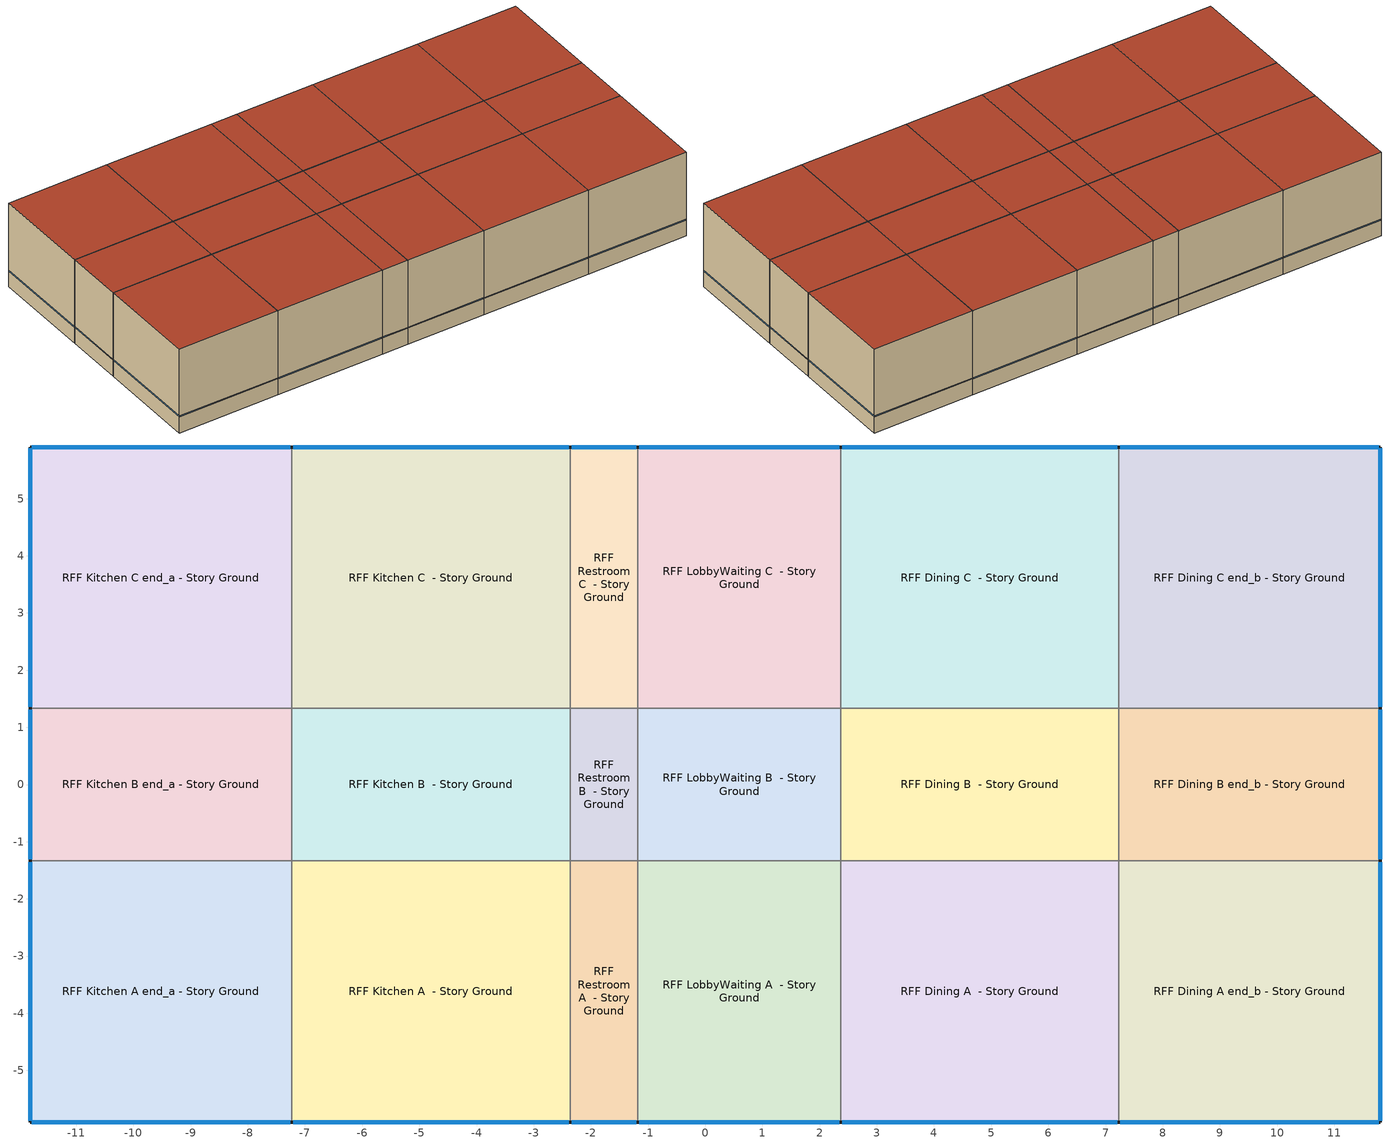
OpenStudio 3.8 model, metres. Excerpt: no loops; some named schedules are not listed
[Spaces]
RFF Kitchen A end_a - Story Ground
 floor ground (Foundation F 126 Perim 914 Area 209): -11.8,-5.9 -11.8,-1.33 -7.23,-1.33 -7.23,-5.9 z0
 wall outside: -11.8,-1.33 -11.8,-5.9 -7.23,-5.9 z0:3.96
 wall to RFF Kitchen B end_a - Story Ground: -7.23,-1.33 -11.8,-1.33 z0:3.96
 wall to RFF Kitchen A  - Story Ground: -7.23,-5.9 -7.23,-1.33 z0:3.96
 window (Window U-0.91 SHGC 0.53): -11.78,-5.9 -7.26,-5.9 / -11.8,-1.36 -11.8,-5.88 z0.76:0.8
 roof outside: -7.23,-5.9 -7.23,-1.33 -11.8,-1.33 -11.8,-5.9 z3.96
RFF Kitchen B end_a - Story Ground
 floor ground (Foundation F 126 Perim 266 Area 1217): -11.8,-1.33 -11.8,1.33 -7.23,1.33 -7.23,-1.33 z0
 wall outside: -11.8,1.33 -11.8,-1.33 z0:3.96
 wall to RFF Kitchen C end_a - Story Ground: -7.23,1.33 -11.8,1.33 z0:3.96
 wall to RFF Kitchen B  - Story Ground: -7.23,-1.33 -7.23,1.33 z0:3.96
 window (Window U-0.91 SHGC 0.53): -11.8,1.31 -11.8,-1.31 z0.76:0.8
 roof outside: -7.23,-1.33 -7.23,1.33 -11.8,1.33 -11.8,-1.33 z3.96
RFF Kitchen C end_a - Story Ground
 floor ground (Foundation F 126 Perim 914 Area 209): -11.8,1.33 -11.8,5.9 -7.23,5.9 -7.23,1.33 z0
 wall outside: -7.23,5.9 -11.8,5.9 -11.8,1.33 z0:3.96
 wall to RFF Kitchen C  - Story Ground: -7.23,1.33 -7.23,5.9 z0:3.96
 window (Window U-0.91 SHGC 0.53): -11.8,5.88 -11.8,1.36 / -7.26,5.9 -11.78,5.9 z0.76:0.8
 roof outside: -7.23,1.33 -7.23,5.9 -11.8,5.9 -11.8,1.33 z3.96
RFF Kitchen A  - Story Ground
 floor ground (Foundation F 126 Perim 487 Area 2228): -7.23,-5.9 -7.23,-1.33 -2.36,-1.33 -2.36,-5.9 z0
 wall outside: -7.23,-5.9 -2.36,-5.9 z0:3.96
 wall to RFF Kitchen B  - Story Ground: -2.36,-1.33 -7.23,-1.33 z0:3.96
 wall to RFF Restroom A  - Story Ground: -2.36,-5.9 -2.36,-1.33 z0:3.96
 window (Window U-0.91 SHGC 0.53): -7.21,-5.9 -2.39,-5.9 z0.76:0.8
 roof outside: -2.36,-5.9 -2.36,-1.33 -7.23,-1.33 -7.23,-5.9 z3.96
RFF Kitchen B  - Story Ground
 floor ground (Foundation F 126 Perim 0 Area 1297): -7.23,-1.33 -7.23,1.33 -2.36,1.33 -2.36,-1.33 z0
 wall to RFF Kitchen C  - Story Ground: -2.36,1.33 -7.23,1.33 z0:3.96
 wall to RFF Restroom B  - Story Ground: -2.36,-1.33 -2.36,1.33 z0:3.96
 roof outside: -2.36,-1.33 -2.36,1.33 -7.23,1.33 -7.23,-1.33 z3.96
RFF Kitchen C  - Story Ground
 floor ground (Foundation F 126 Perim 487 Area 2228): -7.23,1.33 -7.23,5.9 -2.36,5.9 -2.36,1.33 z0
 wall outside: -2.36,5.9 -7.23,5.9 z0:3.96
 wall to RFF Restroom C  - Story Ground: -2.36,1.33 -2.36,5.9 z0:3.96
 window (Window U-0.91 SHGC 0.53): -2.39,5.9 -7.21,5.9 z0.76:0.8
 roof outside: -2.36,1.33 -2.36,5.9 -7.23,5.9 -7.23,1.33 z3.96
RFF Restroom A  - Story Ground
 floor ground (Foundation F 126 Perim 118 Area 541): -2.36,-5.9 -2.36,-1.33 -1.18,-1.33 -1.18,-5.9 z0
 wall outside: -2.36,-5.9 -1.18,-5.9 z0:3.96
 wall to RFF Restroom B  - Story Ground: -1.18,-1.33 -2.36,-1.33 z0:3.96
 wall to RFF LobbyWaiting A  - Story Ground: -1.18,-5.9 -1.18,-1.33 z0:3.96
 window (Window U-0.91 SHGC 0.53): -2.33,-5.9 -1.2,-5.9 z0.76:0.8
 roof outside: -1.18,-5.9 -1.18,-1.33 -2.36,-1.33 -2.36,-5.9 z3.96
RFF Restroom B  - Story Ground
 floor ground (Foundation F 126 Perim 0 Area 315): -2.36,-1.33 -2.36,1.33 -1.18,1.33 -1.18,-1.33 z0
 wall to RFF Restroom C  - Story Ground: -1.18,1.33 -2.36,1.33 z0:3.96
 wall to RFF LobbyWaiting B  - Story Ground: -1.18,-1.33 -1.18,1.33 z0:3.96
 roof outside: -1.18,-1.33 -1.18,1.33 -2.36,1.33 -2.36,-1.33 z3.96
RFF Restroom C  - Story Ground
 floor ground (Foundation F 126 Perim 118 Area 541): -2.36,1.33 -2.36,5.9 -1.18,5.9 -1.18,1.33 z0
 wall outside: -1.18,5.9 -2.36,5.9 z0:3.96
 wall to RFF LobbyWaiting C  - Story Ground: -1.18,1.33 -1.18,5.9 z0:3.96
 window (Window U-0.91 SHGC 0.53): -1.2,5.9 -2.33,5.9 z0.76:0.8
 roof outside: -1.18,1.33 -1.18,5.9 -2.36,5.9 -2.36,1.33 z3.96
RFF LobbyWaiting A  - Story Ground
 floor ground (Foundation F 126 Perim 354 Area 162): -1.18,-5.9 -1.18,-1.33 2.37,-1.33 2.37,-5.9 z0
 wall outside: -1.18,-5.9 2.37,-5.9 z0:3.96
 wall to RFF LobbyWaiting B  - Story Ground: 2.37,-1.33 -1.18,-1.33 z0:3.96
 wall to RFF Dining A  - Story Ground: 2.37,-5.9 2.37,-1.33 z0:3.96
 window (Window U-0.91 SHGC 0.53): -1.15,-5.9 2.34,-5.9 z0.76:0.8
 roof outside: 2.37,-5.9 2.37,-1.33 -1.18,-1.33 -1.18,-5.9 z3.96
RFF LobbyWaiting B  - Story Ground
 floor ground (Foundation F 126 Perim 0 Area 943): -1.18,-1.33 -1.18,1.33 2.37,1.33 2.37,-1.33 z0
 wall to RFF LobbyWaiting C  - Story Ground: 2.37,1.33 -1.18,1.33 z0:3.96
 wall to RFF Dining B  - Story Ground: 2.37,-1.33 2.37,1.33 z0:3.96
 roof outside: 2.37,-1.33 2.37,1.33 -1.18,1.33 -1.18,-1.33 z3.96
RFF LobbyWaiting C  - Story Ground
 floor ground (Foundation F 126 Perim 354 Area 162): -1.18,1.33 -1.18,5.9 2.37,5.9 2.37,1.33 z0
 wall outside: 2.37,5.9 -1.18,5.9 z0:3.96
 wall to RFF Dining C  - Story Ground: 2.37,1.33 2.37,5.9 z0:3.96
 window (Window U-0.91 SHGC 0.53): 2.34,5.9 -1.15,5.9 z0.76:0.8
 roof outside: 2.37,1.33 2.37,5.9 -1.18,5.9 -1.18,1.33 z3.96
RFF Dining A  - Story Ground
 floor ground (Foundation F 126 Perim 487 Area 2225): 2.37,-5.9 2.37,-1.33 7.23,-1.33 7.23,-5.9 z0
 wall outside: 2.37,-5.9 7.23,-5.9 z0:3.96
 wall to RFF Dining B  - Story Ground: 7.23,-1.33 2.37,-1.33 z0:3.96
 wall to RFF Dining A end_b - Story Ground: 7.23,-5.9 7.23,-1.33 z0:3.96
 window (Window U-0.91 SHGC 0.53): 2.39,-5.9 7.21,-5.9 z0.76:0.8
 roof outside: 7.23,-5.9 7.23,-1.33 2.37,-1.33 2.37,-5.9 z3.96
RFF Dining B  - Story Ground
 floor ground (Foundation F 126 Perim 0 Area 1295): 2.37,-1.33 2.37,1.33 7.23,1.33 7.23,-1.33 z0
 wall to RFF Dining C  - Story Ground: 7.23,1.33 2.37,1.33 z0:3.96
 wall to RFF Dining B end_b - Story Ground: 7.23,-1.33 7.23,1.33 z0:3.96
 roof outside: 7.23,-1.33 7.23,1.33 2.37,1.33 2.37,-1.33 z3.96
RFF Dining C  - Story Ground
 floor ground (Foundation F 126 Perim 487 Area 2225): 2.37,1.33 2.37,5.9 7.23,5.9 7.23,1.33 z0
 wall outside: 7.23,5.9 2.37,5.9 z0:3.96
 wall to RFF Dining C end_b - Story Ground: 7.23,1.33 7.23,5.9 z0:3.96
 window (Window U-0.91 SHGC 0.53): 7.21,5.9 2.39,5.9 z0.76:0.8
 roof outside: 7.23,1.33 7.23,5.9 2.37,5.9 2.37,1.33 z3.96
RFF Dining A end_b - Story Ground
 floor ground (Foundation F 126 Perim 914 Area 209): 7.23,-5.9 7.23,-1.33 11.8,-1.33 11.8,-5.9 z0
 wall outside: 7.23,-5.9 11.8,-5.9 11.8,-1.33 z0:3.96
 wall to RFF Dining B end_b - Story Ground: 11.8,-1.33 7.23,-1.33 z0:3.96
 window (Window U-0.91 SHGC 0.53): 7.26,-5.9 11.78,-5.9 / 11.8,-5.88 11.8,-1.36 z0.76:0.8
 roof outside: 11.8,-5.9 11.8,-1.33 7.23,-1.33 7.23,-5.9 z3.96
RFF Dining B end_b - Story Ground
 floor ground (Foundation F 126 Perim 266 Area 1217): 7.23,-1.33 7.23,1.33 11.8,1.33 11.8,-1.33 z0
 wall outside: 11.8,-1.33 11.8,1.33 z0:3.96
 wall to RFF Dining C end_b - Story Ground: 11.8,1.33 7.23,1.33 z0:3.96
 window (Window U-0.91 SHGC 0.53): 11.8,-1.31 11.8,1.31 z0.76:0.8
 roof outside: 11.8,-1.33 11.8,1.33 7.23,1.33 7.23,-1.33 z3.96
RFF Dining C end_b - Story Ground
 floor ground (Foundation F 126 Perim 914 Area 209): 7.23,1.33 7.23,5.9 11.8,5.9 11.8,1.33 z0
 wall outside: 11.8,1.33 11.8,5.9 7.23,5.9 z0:3.96
 window (Window U-0.91 SHGC 0.53): 11.78,5.9 7.26,5.9 / 11.8,1.36 11.8,5.88 z0.76:0.8
 roof outside: 11.8,1.33 11.8,5.9 7.23,5.9 7.23,1.33 z3.96
[Site]
Fresno Air Terminal_CA_USA: Latitude {deg}=36.78; Longitude {deg}=-119.72; Time Zone {hr}=-8; Elevation {m}=100; Terrain=City
[Site:WaterMainsTemperature]
Calculation Method=Correlation; Annual Average Outdoor Air Temperature {C}=19.1625; Maximum Difference In Monthly Average Outdoor Air Temperatures {deltaC}=21.42
[SizingPeriod:DesignDay] Barometric Pressure {Pa}=100129; Rain Indicator=No; Snow Indicator=No; Day of Month=21; Daylight Saving Time Indicator=No; Humidity Condition Type=Wetbulb; Dry-Bulb Temperature Range Modifier Type=DefaultMultipliers
Name | Maximum Dry-Bulb Temperature {C} | Daily Dry-Bulb Temperature Range {deltaC} | Wind Speed {m/s} | Wind Direction {deg} | Month | Day Type | Wetbulb or DewPoint at Maximum Dry-Bulb {C} | Solar Model Indicator | ASHRAE Clear Sky Optical Depth for Beam Irradiance | ASHRAE Clear Sky Optical Depth for Diffuse Irradiance | Sky Clearness
Fresno Air Terminal Ann Clg .4% Condns DB=>MWB 1 | 39.7 | 16.4 | 3.7 | 300 | 7 | SummerDesignDay | 21.6 | ASHRAETau | 0.352 | 2.403
Fresno Air Terminal Ann Clg .4% Condns WB=>MDB 1 | 36.4 | 16.4 | 3.7 | 300 | 7 | SummerDesignDay | 23 | ASHRAETau | 0.352 | 2.403
Fresno Air Terminal Ann Htg 99.6% Condns DB 1 | -0.3 | 0 | 1.2 | 80 | 12 | WinterDesignDay | -0.3 | ASHRAEClearSky |  |  | 0
Fresno Air Terminal August .4% Condns DB=>MCWB 1 | 41.1 | 16.6 | 3.7 | 300 | 8 | SummerDesignDay | 22.3 | ASHRAETau | 0.376 | 2.367
[ClimateZones]
Climate Zone Institution Name 1=CEC; Climate Zone Document Name 1=California Climate Zone Descriptions; Climate Zone Document Year 1=1995; Climate Zone Value 1=13
[Building]
ComStock DEER Pre-1975|RFF: North Axis {deg}=180; Default Construction Set=ComStock DEER Pre-1975 - RFF - CEC T24-CEC13; Default Schedule Set=Building Default Schedule Set; Standards Building Type=RFF
[Site:GroundTemperature:FCfactorMethod]
January Ground Temperature {C}=18.6; February Ground Temperature {C}=10.7; March Ground Temperature {C}=7.7; April Ground Temperature {C}=7.9; May Ground Temperature {C}=10.4; June Ground Temperature {C}=13.5; July Ground Temperature {C}=14.8; August Ground Temperature {C}=21; September Ground Temperature {C}=25.8; October Ground Temperature {C}=29; November Ground Temperature {C}=27.7; December Ground Temperature {C}=24.9
[Construction:FfactorGroundFloor] F-Factor {W/m-K}=1.26344
Name | Area {m2} | PerimeterExposed {m}
Foundation F 126 Perim 914 Area 209 | 20.9032 | 9.144
Foundation F 126 Perim 487 Area 2225 | 22.2462 | 4.86574
Foundation F 126 Perim 0 Area 1295 | 12.947 | 0
Foundation F 126 Perim 266 Area 1217 | 12.1654 | 2.66085
Foundation F 126 Perim 0 Area 943 | 9.43052 | 0
Foundation F 126 Perim 487 Area 2228 | 22.2786 | 4.87283
Foundation F 126 Perim 0 Area 1297 | 12.9659 | 0
Foundation F 126 Perim 0 Area 315 | 3.1477 | 0
Foundation F 126 Perim 118 Area 541 | 5.40851 | 1.18296
Foundation F 126 Perim 354 Area 162 | 16.204 | 3.54417
[DefaultConstructionSet]
ComStock DEER Pre-1975 - RFF - CEC T24-CEC13: Default Exterior Surface Constructions=Default Surface Constructions 1; Default Interior Surface Constructions=Default Surface Constructions 2; Default Ground Contact Surface Constructions=Default Surface Constructions 3; Default Exterior SubSurface Constructions=Default Sub Surface Constructions 1; Default Interior SubSurface Constructions=Default Sub Surface Constructions 2; Interior Partition Construction=Typical Interior Partition
[DefaultSurfaceConstructions]
Name | Floor Construction | Wall Construction | Roof Ceiling Construction
Default Surface Constructions 1 | DEER Uncarpeted 6in Slab Floor | DEER Insulated Steel Framed Exterior Wall R-5.67 | DEER Wood Framed Roof R-14.18
Default Surface Constructions 2 | DEER Uncarpeted 4in Slab Floor | Typical Interior Wall | DEER Uncarpeted 4in Slab Floor
Default Surface Constructions 3 | DEER Carpeted 6in Slab Floor | Typical Uninsulated Basement Mass Wall
[Construction]
DEER Uncarpeted 6in Slab Floor: Typical Insulation R-1.73, 6 in. Normalweight Concrete Floor
DEER Wood Framed Roof R-14.18: Roof Membrane, Typical Insulation R-13.68, Metal Roof Surface
DEER Uncarpeted 4in Slab Floor: Typical Insulation R-4.17, 4 in. Normalweight Concrete Floor
Typical Interior Wall: G01 13mm gypsum board, G01 13mm gypsum board
DEER Carpeted 6in Slab Floor: 6 in. Normalweight Concrete Floor, Typical Carpet Pad
Typical Uninsulated Basement Mass Wall: 8 in. Concrete Block Basement Wall
DEER Metal Framed Window U-1.23 SHGC 0.82: Simple Glazing U-1.23 SHGC 0.82
DEER Metal Framed Window U-1.23 SHGC 0.82 1: Simple Glazing U-1.23 SHGC 0.82 1
Typical Uninsulated Swinging Door: Typical Insulation R-4.17
U 0.98 SHGC 0.68 Sgl Ref-B-H Clr 6mm: REF B CLEAR HI 6MM
Typical Insulated Metal Door: F08 Metal surface, Typical Insulation R-4.17
DEER Skylight U-0.85 SHGC 0.44: Simple Glazing U-1.23 SHGC 0.44
Typical Interior Window: Clear 3mm
Typical Interior Door; Typical Interior Partition: G05 25mm wood
DEER Insulated Steel Framed Exterior Wall R-5.67: 25mm Stucco, 5/8 in. Gypsum Board, Typical Insulation R-4.17, 5/8 in. Gypsum Board
InteriorFurnishings 1: Std Wood 6inch 1
Window U-0.91 SHGC 0.53: Simple Glazing Single - No LowE - Tinted/Reflective - Wood
[Material:NoMass] Roughness=Smooth; Thermal Absorptance=0.9; Solar Absorptance=0.7
Name | Thermal Resistance {m2-K/W} | Visible Absorptance
Typical Insulation R-1.73 | 0.305336 | 0.7
Typical Insulation R-13.68 | 2.40869 | 0.7
Typical Insulation R-4.17 | 0.734957 | 0.7
Typical Carpet Pad | 0.21648 | 0.8
[Material] Thermal Absorptance=0.9
Name | Roughness | Thickness {m} | Conductivity {W/m-K} | Density {kg/m3} | Specific Heat {J/kg-K} | Solar Absorptance | Visible Absorptance
6 in. Normalweight Concrete Floor | MediumRough | 0.1524 | 2.31 | 2322 | 832 | 0.7 | 0.7
Roof Membrane | VeryRough | 0.0095 | 0.16 | 1121.29 | 1460 | 0.7 | 0.7
Metal Roof Surface; F08 Metal surface | Smooth | 0.0008 | 45.28 | 7824 | 500 | 0.7 | 0.7
4 in. Normalweight Concrete Floor | MediumRough | 0.1016 | 2.31 | 2322 | 832 | 0.7 | 0.7
G01 13mm gypsum board | Smooth | 0.0127 | 0.160031 | 800.001 | 1090.73 | 0.7 | 0.5
8 in. Concrete Block Basement Wall | MediumRough | 0.2032 | 1.326 | 1842 | 912 | 0.7 | 0.7
G05 25mm wood | MediumSmooth | 0.0254 | 0.15 | 608 | 1630 | 0.5 | 0.5
25mm Stucco | Smooth | 0.0254 | 0.72 | 1856 | 840 | 0.7 | 0.7
5/8 in. Gypsum Board | MediumSmooth | 0.0159 | 0.16 | 800 | 1090 | 0.7 | 0.7
Std Wood 6inch 1 | MediumSmooth | 0.15 | 0.12 | 540 | 1210 | 0.7 | 0.7
[DefaultSubSurfaceConstructions]
Name | Fixed Window Construction | Operable Window Construction | Door Construction | Glass Door Construction | Overhead Door Construction | Skylight Construction | Tubular Daylight Dome Construction | Tubular Daylight Diffuser Construction
Default Sub Surface Constructions 1 | DEER Metal Framed Window U-1.23 SHGC 0.82 | DEER Metal Framed Window U-1.23 SHGC 0.82 1 | Typical Uninsulated Swinging Door | U 0.98 SHGC 0.68 Sgl Ref-B-H Clr 6mm | Typical Insulated Metal Door | DEER Skylight U-0.85 SHGC 0.44 | Typical Interior Window | Typical Interior Window
Default Sub Surface Constructions 2 | Typical Interior Window | Typical Interior Window | Typical Interior Door
[WindowMaterial:SimpleGlazingSystem]
Name | U-Factor {W/m2-K} | Solar Heat Gain Coefficient | Visible Transmittance
Simple Glazing U-1.23 SHGC 0.82; Simple Glazing U-1.23 SHGC 0.82 1 | 7 | 0.82 | 0.25
Simple Glazing U-1.23 SHGC 0.44 | 7 | 0.44 | 0.25
Simple Glazing Single - No LowE - Tinted/Reflective - Wood | 5.16722 | 0.525 | 0.436
[WindowMaterial:Glazing] Optical Data Type=SpectralAverage; Infrared Transmittance at Normal Incidence=0; Front Side Infrared Hemispherical Emissivity=0.84; Conductivity {W/m-K}=0.9; Dirt Correction Factor for Solar and Visible Transmittance=1; Solar Diffusing=No
Name | Thickness {m} | Solar Transmittance at Normal Incidence | Front Side Solar Reflectance at Normal Incidence | Back Side Solar Reflectance at Normal Incidence | Visible Transmittance at Normal Incidence | Front Side Visible Reflectance at Normal Incidence | Back Side Visible Reflectance at Normal Incidence | Back Side Infrared Hemispherical Emissivity
REF B CLEAR HI 6MM | 0.006 | 0.24 | 0.16 | 0.32 | 0.3 | 0.16 | 0.29 | 0.6
Clear 3mm | 0.003 | 0.837 | 0.075 | 0.075 | 0.898 | 0.081 | 0.081 | 0.84
[SpaceType] Standards Building Type=RFF
Name | Default Schedule Set | Design Specification Outdoor Air Object | Standards Space Type
RFF Restroom - ComStock DEER Pre-1975 | RFF Restroom Schedule Set | RFF Restroom Ventilation | Restroom
RFF LobbyWaiting - ComStock DEER Pre-1975 | RFF LobbyWaiting Schedule Set | RFF LobbyWaiting Ventilation | LobbyWaiting
RFF Dining - ComStock DEER Pre-1975 | RFF Dining Schedule Set | RFF Dining Ventilation | Dining
RFF Kitchen - ComStock DEER Pre-1975 | RFF Kitchen Schedule Set | RFF Kitchen Ventilation | Kitchen
[BuildingStory]
Story Ground: Nominal Z Coordinate {m}=0; Nominal Floor to Floor Height {m}=3.9624
[Space] Building Story=Story Ground
Name | Space Type | Thermal Zone
RFF Kitchen A end_a - Story Ground | RFF Kitchen - ComStock DEER Pre-1975 | Zone RFF Kitchen A end_a - Story Ground
RFF Kitchen B end_a - Story Ground | RFF Kitchen - ComStock DEER Pre-1975 | Zone RFF Kitchen B end_a - Story Ground
RFF Kitchen C end_a - Story Ground | RFF Kitchen - ComStock DEER Pre-1975 | Zone RFF Kitchen C end_a - Story Ground
RFF Kitchen A  - Story Ground | RFF Kitchen - ComStock DEER Pre-1975 | Zone RFF Kitchen A  - Story Ground
RFF Kitchen B  - Story Ground | RFF Kitchen - ComStock DEER Pre-1975 | Zone RFF Kitchen B  - Story Ground
RFF Kitchen C  - Story Ground | RFF Kitchen - ComStock DEER Pre-1975 | Zone RFF Kitchen C  - Story Ground
RFF Restroom A  - Story Ground | RFF Restroom - ComStock DEER Pre-1975 | Zone RFF Restroom A  - Story Ground
RFF Restroom B  - Story Ground | RFF Restroom - ComStock DEER Pre-1975 | Zone RFF Restroom B  - Story Ground
RFF Restroom C  - Story Ground | RFF Restroom - ComStock DEER Pre-1975 | Zone RFF Restroom C  - Story Ground
RFF LobbyWaiting A  - Story Ground | RFF LobbyWaiting - ComStock DEER Pre-1975 | Zone RFF LobbyWaiting A  - Story Ground
RFF LobbyWaiting B  - Story Ground | RFF LobbyWaiting - ComStock DEER Pre-1975 | Zone RFF LobbyWaiting B  - Story Ground
RFF LobbyWaiting C  - Story Ground | RFF LobbyWaiting - ComStock DEER Pre-1975 | Zone RFF LobbyWaiting C  - Story Ground
RFF Dining A  - Story Ground | RFF Dining - ComStock DEER Pre-1975 | Zone RFF Dining A  - Story Ground
RFF Dining B  - Story Ground | RFF Dining - ComStock DEER Pre-1975 | Zone RFF Dining B  - Story Ground
RFF Dining C  - Story Ground | RFF Dining - ComStock DEER Pre-1975 | Zone RFF Dining C  - Story Ground
RFF Dining A end_b - Story Ground | RFF Dining - ComStock DEER Pre-1975 | Zone RFF Dining A end_b - Story Ground
RFF Dining B end_b - Story Ground | RFF Dining - ComStock DEER Pre-1975 | Zone RFF Dining B end_b - Story Ground
RFF Dining C end_b - Story Ground | RFF Dining - ComStock DEER Pre-1975 | Zone RFF Dining C end_b - Story Ground
[ThermalZone] Multiplier=1; Use Ideal Air Loads=No
Name | Thermostat
Zone RFF Kitchen A end_a - Story Ground | RFF Kitchen - ComStock DEER Pre-1975 Thermostat 1
Zone RFF Kitchen B end_a - Story Ground | RFF Kitchen - ComStock DEER Pre-1975 Thermostat 3
Zone RFF Kitchen C end_a - Story Ground | RFF Kitchen - ComStock DEER Pre-1975 Thermostat 5
Zone RFF Kitchen A  - Story Ground | RFF Kitchen - ComStock DEER Pre-1975 Thermostat
Zone RFF Kitchen B  - Story Ground | RFF Kitchen - ComStock DEER Pre-1975 Thermostat 2
Zone RFF Kitchen C  - Story Ground | RFF Kitchen - ComStock DEER Pre-1975 Thermostat 4
Zone RFF Restroom A  - Story Ground | RFF Restroom - ComStock DEER Pre-1975 Thermostat
Zone RFF Restroom B  - Story Ground | RFF Restroom - ComStock DEER Pre-1975 Thermostat 1
Zone RFF Restroom C  - Story Ground | RFF Restroom - ComStock DEER Pre-1975 Thermostat 2
Zone RFF LobbyWaiting A  - Story Ground | RFF LobbyWaiting - ComStock DEER Pre-1975 Thermostat
Zone RFF LobbyWaiting B  - Story Ground | RFF LobbyWaiting - ComStock DEER Pre-1975 Thermostat 1
Zone RFF LobbyWaiting C  - Story Ground | RFF LobbyWaiting - ComStock DEER Pre-1975 Thermostat 2
Zone RFF Dining A  - Story Ground | RFF Dining - ComStock DEER Pre-1975 Thermostat
Zone RFF Dining B  - Story Ground | RFF Dining - ComStock DEER Pre-1975 Thermostat 2
Zone RFF Dining C  - Story Ground | RFF Dining - ComStock DEER Pre-1975 Thermostat 4
Zone RFF Dining A end_b - Story Ground | RFF Dining - ComStock DEER Pre-1975 Thermostat 1
Zone RFF Dining B end_b - Story Ground | RFF Dining - ComStock DEER Pre-1975 Thermostat 3
Zone RFF Dining C end_b - Story Ground | RFF Dining - ComStock DEER Pre-1975 Thermostat 5
[People:Definition] Number of People Calculation Method=People/Area; Fraction Radiant=0.3
Name | People per Space Floor Area {person/m2}
RFF Dining People Definition | 0.477918
RFF Kitchen People Definition | 0.0355209
RFF LobbyWaiting People Definition | 0.0721182
RFF Restroom People Definition | 0.204514
[People] Work Efficiency Schedule=Work Efficiency Schedule; Clothing Insulation Schedule=Clothing Schedule; Air Velocity Schedule=Air Velocity Schedule; Multiplier=1
Name | People Definition | Space or SpaceType
RFF Dining People | RFF Dining People Definition | RFF Dining - ComStock DEER Pre-1975
RFF Kitchen People | RFF Kitchen People Definition | RFF Kitchen - ComStock DEER Pre-1975
RFF LobbyWaiting People | RFF LobbyWaiting People Definition | RFF LobbyWaiting - ComStock DEER Pre-1975
RFF Restroom People | RFF Restroom People Definition | RFF Restroom - ComStock DEER Pre-1975
[Lights:Definition] Design Level Calculation Method=Watts/Area; Fraction Visible=0.2; Return Air Fraction=0
Name | Watts per Space Floor Area {W/m2} | Fraction Radiant
RFF Kitchen - ComStock DEER Pre-1975 General Lights Definition | 7.18292 | 0.31
RFF Kitchen - ComStock DEER Pre-1975 Task Lights Definition | 8.69031 | 0.125
RFF Dining - ComStock DEER Pre-1975 General Lights Definition | 1.90286 | 0.31
RFF Dining - ComStock DEER Pre-1975 Task Lights Definition | 2.61484 | 0.125
RFF Dining - ComStock DEER Pre-1975 Wall Wash Lights Definition | 3.8133 | 0.125
RFF LobbyWaiting - ComStock DEER Pre-1975 General Lights Definition | 1.92838 | 0.31
RFF LobbyWaiting - ComStock DEER Pre-1975 Task Lights Definition | 1.01438 | 0.125
RFF LobbyWaiting - ComStock DEER Pre-1975 Wall Wash Lights Definition | 1.81461 | 0.125
RFF Restroom - ComStock DEER Pre-1975 General Lights Definition | 3.33071 | 0.31
RFF Restroom - ComStock DEER Pre-1975 Wall Wash Lights Definition | 2.07725 | 0.125
[ElectricEquipment:Definition] Fraction Latent=0
Name | Design Level Calculation Method | Watts per Space Floor Area {W/m2} | Fraction Radiant | Fraction Lost | Design Level {W}
RFF Dining Elec Equip Definition; RFF LobbyWaiting Elec Equip Definition | Watts/Area | 5.38196 | 0.5 | 0
misc_electric_kitchen_equipment_definition | Watts/Area | 31.1533 | 0.57 | 0.43
RFF Restroom Elec Equip Definition | Watts/Area | 2.15278 | 0.5 | 0
electric_griddle_equipment_definition_bldg_quantity=1.0 | EquipmentLevel |  | 0.39 | 0.41 | 17116
electric_fryer_equipment_definition_bldg_quantity=10.0 | EquipmentLevel |  | 0.36 | 0.44 | 140090
electric_steamer_equipment_definition_bldg_quantity=1.0 | EquipmentLevel |  | 0.1 | 0.7 | 26964
[ElectricEquipment]
Name | Electric Equipment Definition | Space or SpaceType | Schedule | Multiplier
RFF Dining Elec Equip | RFF Dining Elec Equip Definition | RFF Dining - ComStock DEER Pre-1975 | D_RFF_Din_Misc_Yr BPR Adjusted
misc_electric_kitchen_equipment | misc_electric_kitchen_equipment_definition | RFF Kitchen - ComStock DEER Pre-1975 | D_RFF_Ktchn_Misc_Yr BPR Adjusted
RFF LobbyWaiting Elec Equip | RFF LobbyWaiting Elec Equip Definition | RFF LobbyWaiting - ComStock DEER Pre-1975 | D_RFF_Din_Misc_Yr BPR Adjusted
RFF Restroom Elec Equip | RFF Restroom Elec Equip Definition | RFF Restroom - ComStock DEER Pre-1975 | D_RFF_Din_Misc_Yr BPR Adjusted
electric_griddle_equipment_bldg_quantity=1.0 | electric_griddle_equipment_definition_bldg_quantity=1.0 | RFF Kitchen - ComStock DEER Pre-1975 | D_RFF_Ktchn_Cook_Yr | 0.166667
electric_fryer_equipment_bldg_quantity=10.0 | electric_fryer_equipment_definition_bldg_quantity=10.0 | RFF Kitchen - ComStock DEER Pre-1975 | D_RFF_Ktchn_Cook_Yr | 0.166667
electric_steamer_equipment_bldg_quantity=1.0 | electric_steamer_equipment_definition_bldg_quantity=1.0 | RFF Kitchen - ComStock DEER Pre-1975 | D_RFF_Ktchn_Cook_Yr | 0.166667
[DesignSpecification:OutdoorAir] Outdoor Air Method=Maximum; Outdoor Air Flow per Person {m3/s-person}=0.00707921; Outdoor Air Flow per Floor Area {m3/s-m2}=0.000762
RFF Dining Ventilation; RFF Kitchen Ventilation; RFF LobbyWaiting Ventilation; RFF Restroom Ventilation
[DefaultScheduleSet]
Name | Number of People Schedule | People Activity Level Schedule | Lighting Schedule | Electric Equipment Schedule | Infiltration Schedule | Gas Equipment Schedule | Hours of Operation Schedule
RFF Dining Schedule Set | D_RFF_Din_Occup_Yr | DEER Activity 161W/person | D17_RFF_Din_LF_Yr | D_RFF_Din_Misc_Yr | D_RFF_All_C_Inf_Yr
RFF Kitchen Schedule Set | D_RFF_Ktchn_Occup_Yr | DEER Activity 220W/person | D17_RFF_Ktchn_LF_Yr | D_RFF_Ktchn_Misc_Yr | D_RFF_All_C_Inf_Yr | D_RFF_Ktchn_Cook_Yr
RFF LobbyWaiting Schedule Set | D_RFF_Din_Occup_Yr | DEER Activity 147W/person | D17_RFF_LobWt_LF_Yr | D_RFF_Din_Misc_Yr | D_RFF_All_C_Inf_Yr
RFF Restroom Schedule Set | D_RFF_Din_Occup_Yr | DEER Activity 147W/person | D17_RFF_Restrm_LF_Yr | D_RFF_Din_Misc_Yr | D_RFF_All_C_Inf_Yr
Building Default Schedule Set |  |  |  |  |  |  | Building Hours of Operation NonResidential
[Exterior:Lights:Definition]
Name | Design Level {W}
Parking Areas and Drives Def (W/ft^2) | 0.0364913
Building Facades Def (W/ft^2) | 0.15
Main Entries Def (W/ft) | 30
Other Doors Def (W/ft) | 20
Drive Through Windows Def (W/ft^2) | 400
[Exterior:Lights] Schedule=Always On Discrete; Control Option=AstronomicalClock
Name | Exterior Lights Definition | Multiplier
Parking Areas and Drives | Parking Areas and Drives Def (W/ft^2) | 12150
Building Facades | Building Facades Def (W/ft^2) | 3020.93
Main Entries | Main Entries Def (W/ft) | 8
Other Doors | Other Doors Def (W/ft) | 1.2
Drive Through Windows | Drive Through Windows Def (W/ft^2) | 1.2
[ThermostatSetpoint:DualSetpoint] Heating Setpoint Temperature Schedule=D_RFF_All_HTemp_Yr; Cooling Setpoint Temperature Schedule=D_RFF_All_CTemp_Yr
RFF Dining - ComStock DEER Pre-1975 Thermostat; RFF Dining - ComStock DEER Pre-1975 Thermostat 1; RFF Dining - ComStock DEER Pre-1975 Thermostat 2; RFF Dining - ComStock DEER Pre-1975 Thermostat 3; RFF Dining - ComStock DEER Pre-1975 Thermostat 4; RFF Dining - ComStock DEER Pre-1975 Thermostat 5; RFF Kitchen - ComStock DEER Pre-1975 Thermostat; RFF Kitchen - ComStock DEER Pre-1975 Thermostat 1; RFF Kitchen - ComStock DEER Pre-1975 Thermostat 2; RFF Kitchen - ComStock DEER Pre-1975 Thermostat 3; RFF Kitchen - ComStock DEER Pre-1975 Thermostat 4; RFF Kitchen - ComStock DEER Pre-1975 Thermostat 5; RFF LobbyWaiting - ComStock DEER Pre-1975 Thermostat; RFF LobbyWaiting - ComStock DEER Pre-1975 Thermostat 1; RFF LobbyWaiting - ComStock DEER Pre-1975 Thermostat 2; RFF Restroom - ComStock DEER Pre-1975 Thermostat; RFF Restroom - ComStock DEER Pre-1975 Thermostat 1; RFF Restroom - ComStock DEER Pre-1975 Thermostat 2
[InternalMass:Definition]
Internal Mass Definition 2: Construction=InteriorFurnishings 1; Design Level Calculation Method=SurfaceArea/Area; Surface Area per Space Floor Area=2
[InternalMass] Internal Mass Definition=Internal Mass Definition 2; Multiplier=1
Name | Space or SpaceType
RFF Dining C end_b - Story Ground Mass | RFF Dining C end_b - Story Ground
RFF Dining A end_b - Story Ground Mass | RFF Dining A end_b - Story Ground
RFF Dining C  - Story Ground Mass | RFF Dining C  - Story Ground
RFF Dining B  - Story Ground Mass | RFF Dining B  - Story Ground
RFF Kitchen B end_a - Story Ground Mass | RFF Kitchen B end_a - Story Ground
RFF Kitchen C end_a - Story Ground Mass | RFF Kitchen C end_a - Story Ground
RFF LobbyWaiting B  - Story Ground Mass | RFF LobbyWaiting B  - Story Ground
RFF Kitchen A  - Story Ground Mass | RFF Kitchen A  - Story Ground
RFF Kitchen B  - Story Ground Mass | RFF Kitchen B  - Story Ground
RFF Kitchen C  - Story Ground Mass | RFF Kitchen C  - Story Ground
RFF Dining A  - Story Ground Mass | RFF Dining A  - Story Ground
RFF Restroom B  - Story Ground Mass | RFF Restroom B  - Story Ground
RFF Dining B end_b - Story Ground Mass | RFF Dining B end_b - Story Ground
RFF Restroom C  - Story Ground Mass | RFF Restroom C  - Story Ground
RFF LobbyWaiting A  - Story Ground Mass | RFF LobbyWaiting A  - Story Ground
RFF Kitchen A end_a - Story Ground Mass | RFF Kitchen A end_a - Story Ground
RFF Restroom A  - Story Ground Mass | RFF Restroom A  - Story Ground
RFF LobbyWaiting C  - Story Ground Mass | RFF LobbyWaiting C  - Story Ground
[Lights] Fraction Replaceable=1
Name | Lights Definition | Space or SpaceType | Schedule
RFF Kitchen - ComStock DEER Pre-1975 General Lighting | RFF Kitchen - ComStock DEER Pre-1975 General Lights Definition | RFF Kitchen - ComStock DEER Pre-1975 | D17_RFF_Ktchn_LF_Yr BPR Adjusted
RFF Kitchen - ComStock DEER Pre-1975 Task Lighting | RFF Kitchen - ComStock DEER Pre-1975 Task Lights Definition | RFF Kitchen - ComStock DEER Pre-1975 | D17_RFF_Ktchn_LF_Yr BPR Adjusted
RFF Dining - ComStock DEER Pre-1975 General Lighting | RFF Dining - ComStock DEER Pre-1975 General Lights Definition | RFF Dining - ComStock DEER Pre-1975 | D17_RFF_Din_LF_Yr BPR Adjusted
RFF Dining - ComStock DEER Pre-1975 Task Lighting | RFF Dining - ComStock DEER Pre-1975 Task Lights Definition | RFF Dining - ComStock DEER Pre-1975 | D17_RFF_Din_LF_Yr BPR Adjusted
RFF Dining - ComStock DEER Pre-1975 Wall Wash Lighting | RFF Dining - ComStock DEER Pre-1975 Wall Wash Lights Definition | RFF Dining - ComStock DEER Pre-1975 | D17_RFF_Din_LF_Yr BPR Adjusted
RFF LobbyWaiting - ComStock DEER Pre-1975 General Lighting | RFF LobbyWaiting - ComStock DEER Pre-1975 General Lights Definition | RFF LobbyWaiting - ComStock DEER Pre-1975 | D17_RFF_LobWt_LF_Yr BPR Adjusted
RFF LobbyWaiting - ComStock DEER Pre-1975 Task Lighting | RFF LobbyWaiting - ComStock DEER Pre-1975 Task Lights Definition | RFF LobbyWaiting - ComStock DEER Pre-1975 | D17_RFF_LobWt_LF_Yr BPR Adjusted
RFF LobbyWaiting - ComStock DEER Pre-1975 Wall Wash Lighting | RFF LobbyWaiting - ComStock DEER Pre-1975 Wall Wash Lights Definition | RFF LobbyWaiting - ComStock DEER Pre-1975 | D17_RFF_LobWt_LF_Yr BPR Adjusted
RFF Restroom - ComStock DEER Pre-1975 General Lighting | RFF Restroom - ComStock DEER Pre-1975 General Lights Definition | RFF Restroom - ComStock DEER Pre-1975 | D17_RFF_Restrm_LF_Yr BPR Adjusted
RFF Restroom - ComStock DEER Pre-1975 Wall Wash Lighting | RFF Restroom - ComStock DEER Pre-1975 Wall Wash Lights Definition | RFF Restroom - ComStock DEER Pre-1975 | D17_RFF_Restrm_LF_Yr BPR Adjusted
[SpaceInfiltration:DesignFlowRate] Design Flow Rate Calculation Method=Flow/ExteriorArea; Flow per Exterior Surface Area {m3/s-m2}=0.00185977; Velocity Term Coefficient=0
Name | Space or SpaceType | Schedule | Constant Term Coefficient | Temperature Term Coefficient | Velocity Squared Term Coefficient
RFF Dining C end_b - Story Ground HVAC On Infiltration | RFF Dining C end_b - Story Ground | Infiltration HVAC On Schedule | 0.0037 | 0.005 | 0.046
RFF Dining C end_b - Story Ground HVAC Off Infiltration | RFF Dining C end_b - Story Ground | Infiltration HVAC Off Schedule | 0 | 0.0097 | 0.0596
RFF Dining A end_b - Story Ground HVAC On Infiltration | RFF Dining A end_b - Story Ground | Infiltration HVAC On Schedule | 0.0037 | 0.005 | 0.046
RFF Dining A end_b - Story Ground HVAC Off Infiltration | RFF Dining A end_b - Story Ground | Infiltration HVAC Off Schedule | 0 | 0.0097 | 0.0596
RFF Dining C  - Story Ground HVAC On Infiltration | RFF Dining C  - Story Ground | Infiltration HVAC On Schedule | 0.0037 | 0.005 | 0.046
RFF Dining C  - Story Ground HVAC Off Infiltration | RFF Dining C  - Story Ground | Infiltration HVAC Off Schedule | 0 | 0.0097 | 0.0596
RFF Dining B  - Story Ground HVAC On Infiltration | RFF Dining B  - Story Ground | Infiltration HVAC On Schedule | 0.0037 | 0.005 | 0.046
RFF Dining B  - Story Ground HVAC Off Infiltration | RFF Dining B  - Story Ground | Infiltration HVAC Off Schedule | 0 | 0.0097 | 0.0596
RFF Kitchen B end_a - Story Ground HVAC On Infiltration | RFF Kitchen B end_a - Story Ground | Infiltration HVAC On Schedule | 0.0037 | 0.005 | 0.046
RFF Kitchen B end_a - Story Ground HVAC Off Infiltration | RFF Kitchen B end_a - Story Ground | Infiltration HVAC Off Schedule | 0 | 0.0097 | 0.0596
RFF Kitchen C end_a - Story Ground HVAC On Infiltration | RFF Kitchen C end_a - Story Ground | Infiltration HVAC On Schedule | 0.0037 | 0.005 | 0.046
RFF Kitchen C end_a - Story Ground HVAC Off Infiltration | RFF Kitchen C end_a - Story Ground | Infiltration HVAC Off Schedule | 0 | 0.0097 | 0.0596
RFF LobbyWaiting B  - Story Ground HVAC On Infiltration | RFF LobbyWaiting B  - Story Ground | Infiltration HVAC On Schedule | 0.0037 | 0.005 | 0.046
RFF LobbyWaiting B  - Story Ground HVAC Off Infiltration | RFF LobbyWaiting B  - Story Ground | Infiltration HVAC Off Schedule | 0 | 0.0097 | 0.0596
RFF Kitchen A  - Story Ground HVAC On Infiltration | RFF Kitchen A  - Story Ground | Infiltration HVAC On Schedule | 0.0037 | 0.005 | 0.046
RFF Kitchen A  - Story Ground HVAC Off Infiltration | RFF Kitchen A  - Story Ground | Infiltration HVAC Off Schedule | 0 | 0.0097 | 0.0596
RFF Kitchen B  - Story Ground HVAC On Infiltration | RFF Kitchen B  - Story Ground | Infiltration HVAC On Schedule | 0.0037 | 0.005 | 0.046
RFF Kitchen B  - Story Ground HVAC Off Infiltration | RFF Kitchen B  - Story Ground | Infiltration HVAC Off Schedule | 0 | 0.0097 | 0.0596
RFF Kitchen C  - Story Ground HVAC On Infiltration | RFF Kitchen C  - Story Ground | Infiltration HVAC On Schedule | 0.0037 | 0.005 | 0.046
RFF Kitchen C  - Story Ground HVAC Off Infiltration | RFF Kitchen C  - Story Ground | Infiltration HVAC Off Schedule | 0 | 0.0097 | 0.0596
RFF Dining A  - Story Ground HVAC On Infiltration | RFF Dining A  - Story Ground | Infiltration HVAC On Schedule | 0.0037 | 0.005 | 0.046
RFF Dining A  - Story Ground HVAC Off Infiltration | RFF Dining A  - Story Ground | Infiltration HVAC Off Schedule | 0 | 0.0097 | 0.0596
RFF Restroom B  - Story Ground HVAC On Infiltration | RFF Restroom B  - Story Ground | Infiltration HVAC On Schedule | 0.0037 | 0.005 | 0.046
RFF Restroom B  - Story Ground HVAC Off Infiltration | RFF Restroom B  - Story Ground | Infiltration HVAC Off Schedule | 0 | 0.0097 | 0.0596
RFF Dining B end_b - Story Ground HVAC On Infiltration | RFF Dining B end_b - Story Ground | Infiltration HVAC On Schedule | 0.0037 | 0.005 | 0.046
RFF Dining B end_b - Story Ground HVAC Off Infiltration | RFF Dining B end_b - Story Ground | Infiltration HVAC Off Schedule | 0 | 0.0097 | 0.0596
RFF Restroom C  - Story Ground HVAC On Infiltration | RFF Restroom C  - Story Ground | Infiltration HVAC On Schedule | 0.0037 | 0.005 | 0.046
RFF Restroom C  - Story Ground HVAC Off Infiltration | RFF Restroom C  - Story Ground | Infiltration HVAC Off Schedule | 0 | 0.0097 | 0.0596
RFF LobbyWaiting A  - Story Ground HVAC On Infiltration | RFF LobbyWaiting A  - Story Ground | Infiltration HVAC On Schedule | 0.0037 | 0.005 | 0.046
RFF LobbyWaiting A  - Story Ground HVAC Off Infiltration | RFF LobbyWaiting A  - Story Ground | Infiltration HVAC Off Schedule | 0 | 0.0097 | 0.0596
RFF Kitchen A end_a - Story Ground HVAC On Infiltration | RFF Kitchen A end_a - Story Ground | Infiltration HVAC On Schedule | 0.0037 | 0.005 | 0.046
RFF Kitchen A end_a - Story Ground HVAC Off Infiltration | RFF Kitchen A end_a - Story Ground | Infiltration HVAC Off Schedule | 0 | 0.0097 | 0.0596
RFF Restroom A  - Story Ground HVAC On Infiltration | RFF Restroom A  - Story Ground | Infiltration HVAC On Schedule | 0.0037 | 0.005 | 0.046
RFF Restroom A  - Story Ground HVAC Off Infiltration | RFF Restroom A  - Story Ground | Infiltration HVAC Off Schedule | 0 | 0.0097 | 0.0596
RFF LobbyWaiting C  - Story Ground HVAC On Infiltration | RFF LobbyWaiting C  - Story Ground | Infiltration HVAC On Schedule | 0.0037 | 0.005 | 0.046
RFF LobbyWaiting C  - Story Ground HVAC Off Infiltration | RFF LobbyWaiting C  - Story Ground | Infiltration HVAC Off Schedule | 0 | 0.0097 | 0.0596
[GasEquipment:Definition]
gas_oven_equipment_definition_bldg_quantity=1.0: Design Level Calculation Method=EquipmentLevel; Design Level {W}=12896; Fraction Latent=0.1; Fraction Radiant=0.08; Fraction Lost=0.72
[GasEquipment]
gas_oven_equipment_bldg_quantity=1.0: Gas Equipment Definition=gas_oven_equipment_definition_bldg_quantity=1.0; Space or SpaceType=RFF Kitchen - ComStock DEER Pre-1975; Schedule=D_RFF_Ktchn_Cook_Yr; Multiplier=0.166667
[Schedule:Ruleset]
Name | Default Day Schedule | Summer Design Day Schedule | Winter Design Day Schedule
Clothing Schedule | Clothing Schedule Default Winter Clothes
Air Velocity Schedule | Air Velocity Schedule Default
Work Efficiency Schedule | Work Efficiency Schedule Default
D_RFF_Din_Occup_Yr | D_RFF_Din_Occup_Yr Default | D_RFF_Din_Occup_Yr Summer Design Day | D_RFF_Din_Occup_Yr Winter Design Day
DEER Activity 161W/person | DEER Activity 161W/person Default | DEER Activity 161W/person Summer Design Day | DEER Activity 161W/person Winter Design Day
D17_RFF_Din_LF_Yr | D17_RFF_Din_LF_Yr Default | D17_RFF_Din_LF_Yr Summer Design Day | D17_RFF_Din_LF_Yr Winter Design Day
D_RFF_Din_Misc_Yr | D_RFF_Din_Misc_Yr Default | D_RFF_Din_Misc_Yr Summer Design Day | D_RFF_Din_Misc_Yr Winter Design Day
D_RFF_All_C_Inf_Yr | D_RFF_All_C_Inf_Yr Default | D_RFF_All_C_Inf_Yr Summer Design Day | D_RFF_All_C_Inf_Yr Winter Design Day
D_RFF_Ktchn_Occup_Yr | D_RFF_Ktchn_Occup_Yr Default | D_RFF_Ktchn_Occup_Yr Summer Design Day | D_RFF_Ktchn_Occup_Yr Winter Design Day
DEER Activity 220W/person | DEER Activity 220W/person Default | DEER Activity 220W/person Summer Design Day | DEER Activity 220W/person Winter Design Day
D17_RFF_Ktchn_LF_Yr | D17_RFF_Ktchn_LF_Yr Default | D17_RFF_Ktchn_LF_Yr Summer Design Day | D17_RFF_Ktchn_LF_Yr Winter Design Day
D_RFF_Ktchn_Misc_Yr | D_RFF_Ktchn_Misc_Yr Default | D_RFF_Ktchn_Misc_Yr Summer Design Day | D_RFF_Ktchn_Misc_Yr Winter Design Day
D_RFF_Ktchn_Cook_Yr | D_RFF_Ktchn_Cook_Yr Default | D_RFF_Ktchn_Cook_Yr Summer Design Day | D_RFF_Ktchn_Cook_Yr Winter Design Day
DEER Activity 147W/person | DEER Activity 147W/person Default | DEER Activity 147W/person Summer Design Day | DEER Activity 147W/person Winter Design Day
D17_RFF_LobWt_LF_Yr | D17_RFF_LobWt_LF_Yr Default | D17_RFF_LobWt_LF_Yr Summer Design Day | D17_RFF_LobWt_LF_Yr Winter Design Day
D17_RFF_Restrm_LF_Yr | D17_RFF_Restrm_LF_Yr Default | D17_RFF_Restrm_LF_Yr Summer Design Day | D17_RFF_Restrm_LF_Yr Winter Design Day
D_RFF_All_HTemp_Yr | D_RFF_All_HTemp_Yr Default | Schedule Day 5 | Schedule Day 6
D_RFF_All_CTemp_Yr | D_RFF_All_CTemp_Yr Default | Schedule Day 2 | Schedule Day 3
Building Hours of Operation NonResidential | Building Hours of Operation NonResidential Default | Building Hours of Operation NonResidential Summer Design Day | Building Hours of Operation NonResidential Winter Design Day
D17_RFF_Ktchn_LF_Yr BPR Adjusted | D17_RFF_Ktchn_LF_Yr Default 1 | D17_RFF_Ktchn_LF_Yr Summer Design Day 1 | D17_RFF_Ktchn_LF_Yr Winter Design Day 1
D17_RFF_Din_LF_Yr BPR Adjusted | D17_RFF_Din_LF_Yr Default 1 | D17_RFF_Din_LF_Yr Summer Design Day 1 | D17_RFF_Din_LF_Yr Winter Design Day 1
D17_RFF_LobWt_LF_Yr BPR Adjusted | D17_RFF_LobWt_LF_Yr Default 1 | D17_RFF_LobWt_LF_Yr Summer Design Day 1 | D17_RFF_LobWt_LF_Yr Winter Design Day 1
D17_RFF_Restrm_LF_Yr BPR Adjusted | D17_RFF_Restrm_LF_Yr Default 1 | D17_RFF_Restrm_LF_Yr Summer Design Day 1 | D17_RFF_Restrm_LF_Yr Winter Design Day 1
D_RFF_Ktchn_Misc_Yr BPR Adjusted | D_RFF_Ktchn_Misc_Yr Default 1 | D_RFF_Ktchn_Misc_Yr Summer Design Day 1 | D_RFF_Ktchn_Misc_Yr Winter Design Day 1
D_RFF_Din_Misc_Yr BPR Adjusted | D_RFF_Din_Misc_Yr Default 1 | D_RFF_Din_Misc_Yr Summer Design Day 1 | D_RFF_Din_Misc_Yr Winter Design Day 1
[Schedule:Day]
D_RFF_All_HTemp_Yr Default: Average, 24, 0, 20
D_RFF_All_CTemp_Yr Default: Average, 24, 0, 22.2222
Building Hours of Operation NonResidential Default: 4, 15, 0, 22, 15, 1, 24, 0, 0
Building Hours of Operation NonResidential Winter Design Day; Building Hours of Operation NonResidential Summer Design Day: 24, 0, 1
Schedule Day 2; Schedule Day 3: 24, 0, 22.2222
Schedule Day 5; Schedule Day 6: 24, 0, 20
[Schedule:Rule] Rule Order=0; Apply Sunday=Yes; Apply Saturday=Yes
Name | Schedule Ruleset | Day Schedule | Date Specification Type | Start Month | Start Day | End Month | End Day | Apply Monday | Apply Tuesday | Apply Wednesday | Apply Thursday | Apply Friday | Specific Month 1 | Specific Day 1 | Specific Month 2 | Specific Day 2 | Specific Month 3 | Specific Day 3 | Specific Month 4 | Specific Day 4 | Specific Month 5 | Specific Day 5 | Specific Month 6 | Specific Day 6 | Specific Month 7 | Specific Day 7 | Specific Month 8 | Specific Day 8 | Specific Month 9 | Specific Day 9 | Specific Month 10 | Specific Day 10 | Specific Month 11 | Specific Day 11 | Specific Month 12 | Specific Day 12 | Specific Month 13 | Specific Day 13 | Specific Month 14 | Specific Day 14 | Specific Month 15 | Specific Day 15 | Specific Month 16 | Specific Day 16 | Specific Month 17 | Specific Day 17 | Specific Month 18 | Specific Day 18 | Specific Month 19 | Specific Day 19 | Specific Month 20 | Specific Day 20 | Specific Month 21 | Specific Day 21 | Specific Month 22 | Specific Day 22 | Specific Month 23 | Specific Day 23 | Specific Month 24 | Specific Day 24 | Specific Month 25 | Specific Day 25 | Specific Month 26 | Specific Day 26 | Specific Month 27 | Specific Day 27 | Specific Month 28 | Specific Day 28 | Specific Month 29 | Specific Day 29 | Specific Month 30 | Specific Day 30 | Specific Month 31 | Specific Day 31 | Specific Month 32 | Specific Day 32 | Specific Month 33 | Specific Day 33 | Specific Month 34 | Specific Day 34 | Specific Month 35 | Specific Day 35 | Specific Month 36 | Specific Day 36 | Specific Month 37 | Specific Day 37 | Specific Month 38 | Specific Day 38 | Specific Month 39 | Specific Day 39 | Specific Month 40 | Specific Day 40 | Specific Month 41 | Specific Day 41 | Specific Month 42 | Specific Day 42 | Specific Month 43 | Specific Day 43 | Specific Month 44 | Specific Day 44 | Specific Month 45 | Specific Day 45 | Specific Month 46 | Specific Day 46 | Specific Month 47 | Specific Day 47 | Specific Month 48 | Specific Day 48 | Specific Month 49 | Specific Day 49 | Specific Month 50 | Specific Day 50 | Specific Month 51 | Specific Day 51 | Specific Month 52 | Specific Day 52 | Specific Month 53 | Specific Day 53 | Specific Month 54 | Specific Day 54 | Specific Month 55 | Specific Day 55 | Specific Month 56 | Specific Day 56 | Specific Month 57 | Specific Day 57 | Specific Month 58 | Specific Day 58 | Specific Month 59 | Specific Day 59 | Specific Month 60 | Specific Day 60 | Specific Month 61 | Specific Day 61 | Specific Month 62 | Specific Day 62 | Specific Month 63 | Specific Day 63 | Specific Month 64 | Specific Day 64 | Specific Month 65 | Specific Day 65 | Specific Month 66 | Specific Day 66 | Specific Month 67 | Specific Day 67 | Specific Month 68 | Specific Day 68 | Specific Month 69 | Specific Day 69 | Specific Month 70 | Specific Day 70 | Specific Month 71 | Specific Day 71 | Specific Month 72 | Specific Day 72 | Specific Month 73 | Specific Day 73 | Specific Month 74 | Specific Day 74 | Specific Month 75 | Specific Day 75 | Specific Month 76 | Specific Day 76 | Specific Month 77 | Specific Day 77 | Specific Month 78 | Specific Day 78 | Specific Month 79 | Specific Day 79 | Specific Month 80 | Specific Day 80 | Specific Month 81 | Specific Day 81 | Specific Month 82 | Specific Day 82 | Specific Month 83 | Specific Day 83 | Specific Month 84 | Specific Day 84 | Specific Month 85 | Specific Day 85 | Specific Month 86 | Specific Day 86 | Specific Month 87 | Specific Day 87 | Specific Month 88 | Specific Day 88 | Specific Month 89 | Specific Day 89 | Specific Month 90 | Specific Day 90 | Specific Month 91 | Specific Day 91 | Specific Month 92 | Specific Day 92 | Specific Month 93 | Specific Day 93 | Specific Month 94 | Specific Day 94 | Specific Month 95 | Specific Day 95 | Specific Month 96 | Specific Day 96 | Specific Month 97 | Specific Day 97 | Specific Month 98 | Specific Day 98 | Specific Month 99 | Specific Day 99 | Specific Month 100 | Specific Day 100 | Specific Month 101 | Specific Day 101 | Specific Month 102 | Specific Day 102 | Specific Month 103 | Specific Day 103 | Specific Month 104 | Specific Day 104
Building Hours of Operation NonResidential Sunday Rule | Building Hours of Operation NonResidential | Building Hours of Operation NonResidential Sunday | DateRange | 1 | 1 | 12 | 31
autogen D_RFF_All_CTemp_Yr 0 | D_RFF_All_CTemp_Yr | autogen D_RFF_All_CTemp_Yr 0_day_sch | SpecificDates |  |  |  |  | Yes | Yes | Yes | Yes | Yes | 1 | 6 | 1 | 7 | 1 | 13 | 1 | 14 | 1 | 20 | 1 | 21 | 1 | 27 | 1 | 28 | 2 | 3 | 2 | 4 | 2 | 10 | 2 | 11 | 2 | 17 | 2 | 18 | 2 | 24 | 2 | 25 | 3 | 3 | 3 | 4 | 3 | 10 | 3 | 11 | 3 | 17 | 3 | 18 | 3 | 24 | 3 | 25 | 3 | 31 | 4 | 1 | 4 | 7 | 4 | 8 | 4 | 14 | 4 | 15 | 4 | 21 | 4 | 22 | 4 | 28 | 4 | 29 | 5 | 5 | 5 | 6 | 5 | 12 | 5 | 13 | 5 | 19 | 5 | 20 | 5 | 26 | 5 | 27 | 6 | 2 | 6 | 3 | 6 | 9 | 6 | 10 | 6 | 16 | 6 | 17 | 6 | 23 | 6 | 24 | 6 | 30 | 7 | 1 | 7 | 7 | 7 | 8 | 7 | 14 | 7 | 15 | 7 | 21 | 7 | 22 | 7 | 28 | 7 | 29 | 8 | 4 | 8 | 5 | 8 | 11 | 8 | 12 | 8 | 18 | 8 | 19 | 8 | 25 | 8 | 26 | 9 | 1 | 9 | 2 | 9 | 8 | 9 | 9 | 9 | 15 | 9 | 16 | 9 | 22 | 9 | 23 | 9 | 29 | 9 | 30 | 10 | 6 | 10 | 7 | 10 | 13 | 10 | 14 | 10 | 20 | 10 | 21 | 10 | 27 | 10 | 28 | 11 | 3 | 11 | 4 | 11 | 10 | 11 | 11 | 11 | 17 | 11 | 18 | 11 | 24 | 11 | 25 | 12 | 1 | 12 | 2 | 12 | 8 | 12 | 9 | 12 | 15 | 12 | 16 | 12 | 22 | 12 | 23 | 12 | 29 | 12 | 30
autogen D_RFF_All_HTemp_Yr 0 | D_RFF_All_HTemp_Yr | autogen D_RFF_All_HTemp_Yr 0_day_sch | SpecificDates |  |  |  |  | Yes | Yes | Yes | Yes | Yes | 1 | 6 | 1 | 7 | 1 | 13 | 1 | 14 | 1 | 20 | 1 | 21 | 1 | 27 | 1 | 28 | 2 | 3 | 2 | 4 | 2 | 10 | 2 | 11 | 2 | 17 | 2 | 18 | 2 | 24 | 2 | 25 | 3 | 3 | 3 | 4 | 3 | 10 | 3 | 11 | 3 | 17 | 3 | 18 | 3 | 24 | 3 | 25 | 3 | 31 | 4 | 1 | 4 | 7 | 4 | 8 | 4 | 14 | 4 | 15 | 4 | 21 | 4 | 22 | 4 | 28 | 4 | 29 | 5 | 5 | 5 | 6 | 5 | 12 | 5 | 13 | 5 | 19 | 5 | 20 | 5 | 26 | 5 | 27 | 6 | 2 | 6 | 3 | 6 | 9 | 6 | 10 | 6 | 16 | 6 | 17 | 6 | 23 | 6 | 24 | 6 | 30 | 7 | 1 | 7 | 7 | 7 | 8 | 7 | 14 | 7 | 15 | 7 | 21 | 7 | 22 | 7 | 28 | 7 | 29 | 8 | 4 | 8 | 5 | 8 | 11 | 8 | 12 | 8 | 18 | 8 | 19 | 8 | 25 | 8 | 26 | 9 | 1 | 9 | 2 | 9 | 8 | 9 | 9 | 9 | 15 | 9 | 16 | 9 | 22 | 9 | 23 | 9 | 29 | 9 | 30 | 10 | 6 | 10 | 7 | 10 | 13 | 10 | 14 | 10 | 20 | 10 | 21 | 10 | 27 | 10 | 28 | 11 | 3 | 11 | 4 | 11 | 10 | 11 | 11 | 11 | 17 | 11 | 18 | 11 | 24 | 11 | 25 | 12 | 1 | 12 | 2 | 12 | 8 | 12 | 9 | 12 | 15 | 12 | 16 | 12 | 22 | 12 | 23 | 12 | 29 | 12 | 30
[Schedule:Constant]
Name | Value
Always On Discrete; Infiltration HVAC On Schedule | 1
Infiltration HVAC Off Schedule | 0
